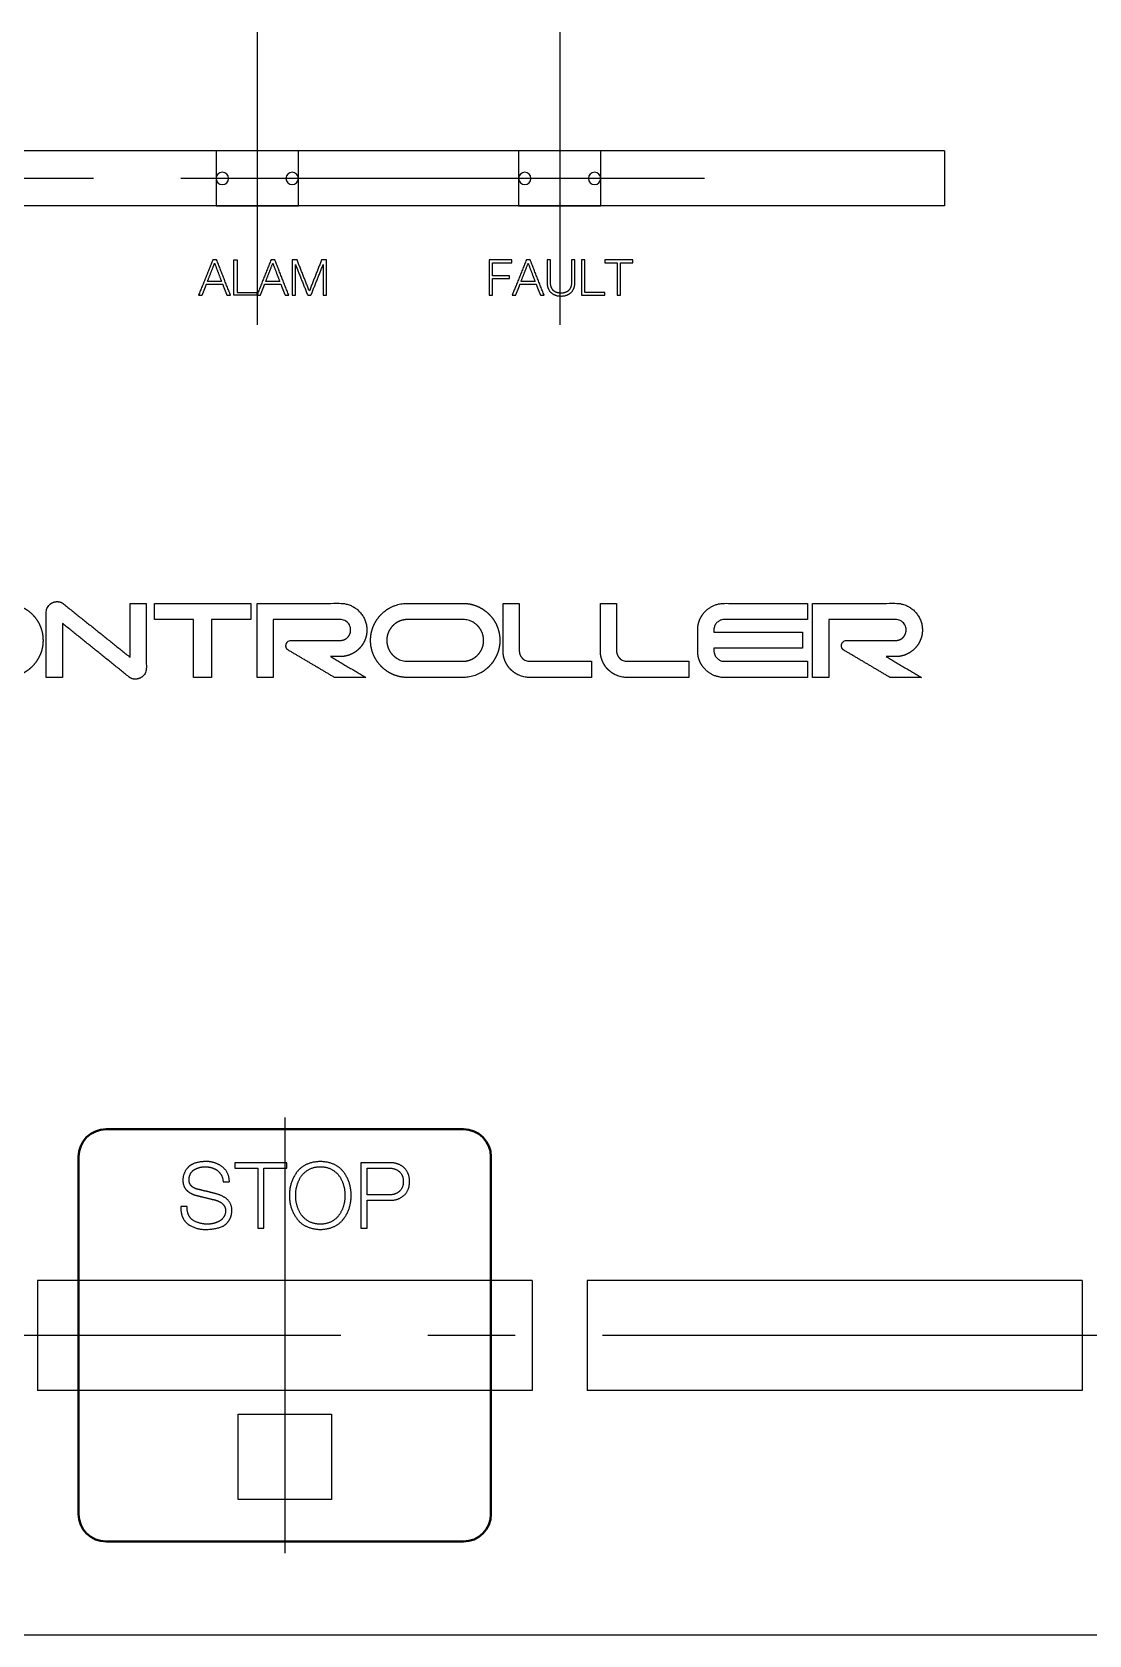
# Model space of a CAD drawing. Header units: millimetres. Extents: x 0 to 420, y 212 to 509.
# Drawn here: x 184.2 to 222.7, y 388.5 to 446.8 of the extents above; entities that cross this region are included whole.
import ezdxf

# ---------------------------------------------------------------- set-up
doc = ezdxf.new("R2010")
doc.units = ezdxf.units.MM
doc.linetypes.add('CENTER2', pattern=[28.575, 19.05, -3.175, 3.175, -3.175])
doc.layers.add('DRILL', color=1, linetype='Continuous')
doc.layers.add('Make2D$visible$lines', color=4, linetype='Continuous')
doc.layers.add('가시적인 것(ISO)', color=3, linetype='Continuous', lineweight=40)

msp = doc.modelspace()

# ---------------------------------------------------------------- linework, layer by layer
at = {"color": 1, "linetype": 'CENTER2'}
for p, q in [((192.417, 446.782), (192.417, 436.134)), ((203.417, 446.782), (203.417, 436.134)), ((208.69, 441.458), (165.04, 441.458)), ((193.418, 407.283, -0.005), (193.418, 391.433, -0.005)), ((224.027, 399.358), (72.808, 399.358))]:
    msp.add_line(p, q, dxfattribs=at)
for p, q in [((217.417, 442.458), (164.917, 442.458)), ((217.417, 442.458), (217.417, 440.458)), ((217.417, 440.458), (164.917, 440.458)), ((184.418, 401.358, -0.005), (184.418, 397.358, -0.005)), ((202.418, 401.358, -0.005), (184.418, 401.358, -0.005)), ((202.418, 401.358, -0.005), (202.418, 397.358, -0.005)), ((204.418, 401.358, -0.005), (204.418, 397.358, -0.005)), ((222.418, 401.358, -0.005), (204.418, 401.358, -0.005)), ((222.418, 401.358, -0.005), (222.418, 397.358, -0.005)), ((202.418, 397.358, -0.005), (184.418, 397.358, -0.005)), ((222.418, 397.358, -0.005), (204.418, 397.358, -0.005)), ((62.917, 388.458), (243.917, 388.458))]:
    msp.add_line(p, q)
for points in [[(190.917, 440.458), (193.917, 440.458), (193.917, 442.458), (190.917, 442.458)], [(201.917, 440.458), (204.917, 440.458), (204.917, 442.458), (201.917, 442.458)]]:
    msp.add_lwpolyline(points, close=True)
at = {"elevation": -0.005}
msp.add_lwpolyline([(191.718, 393.386), (191.718, 396.486), (195.118, 396.486), (195.118, 393.386)], close=True, dxfattribs=at)
at = {"layer": 'DRILL'}
for centre, start, end in [((191.147, 441.458), 0, 180), ((193.687, 441.458), 0, 180), ((202.147, 441.458), 0, 180), ((204.687, 441.458), 0, 180), ((191.147, 441.458), 180, 0), ((193.687, 441.458), 180, 0), ((202.147, 441.458), 180, 0), ((204.687, 441.458), 180, 0)]:
    msp.add_arc(centre, 0.225, start, end, dxfattribs=at)
at = {"layer": 'Make2D$visible$lines'}
for points in [[(190.802, 438.494), (190.541, 437.848), (190.281, 437.203)], [(190.606, 437.71), (190.736, 438.04), (190.865, 438.371)], [(190.939, 438.494), (190.87, 438.494), (190.802, 438.494)], [(190.865, 438.371), (190.99, 438.04), (191.114, 437.71)], [(191.445, 437.203), (191.192, 437.848), (190.939, 438.494)], [(191.564, 438.494), (191.626, 438.494), (191.687, 438.494)], [(191.564, 437.204), (191.564, 437.849), (191.564, 438.494)], [(191.687, 438.494), (191.687, 437.902), (191.687, 437.31)], [(192.919, 438.494), (192.662, 437.849), (192.404, 437.204)], [(192.724, 437.71), (192.853, 438.04), (192.982, 438.371)], [(193.057, 438.494), (192.988, 438.494), (192.919, 438.494)], [(192.982, 438.371), (193.107, 438.04), (193.232, 437.71)], [(193.563, 437.203), (193.31, 437.848), (193.057, 438.494)], [(193.682, 438.494), (193.682, 437.849), (193.682, 437.203)], [(193.863, 438.494), (193.772, 438.494), (193.682, 438.494)], [(193.805, 437.203), (193.806, 437.761), (193.807, 438.319)], [(193.807, 438.319), (194.03, 437.761), (194.253, 437.203)], [(194.311, 437.361), (194.087, 437.927), (193.863, 438.494)], [(194.758, 438.494), (194.534, 437.927), (194.311, 437.361)], [(194.369, 437.203), (194.592, 437.762), (194.814, 438.32)], [(194.939, 438.494), (194.848, 438.494), (194.758, 438.494)], [(194.814, 438.32), (194.815, 437.762), (194.816, 437.203)], [(194.939, 437.203), (194.939, 437.849), (194.939, 438.494)], [(200.852, 438.494), (200.852, 437.848), (200.852, 437.203)], [(201.671, 438.494), (201.262, 438.494), (200.852, 438.494)], [(200.975, 438.388), (201.323, 438.388), (201.671, 438.388)], [(200.975, 437.918), (200.975, 438.153), (200.975, 438.388)], [(201.671, 438.388), (201.671, 438.441), (201.671, 438.494)], [(202.207, 438.494), (201.947, 437.848), (201.686, 437.203)], [(202.012, 437.71), (202.141, 438.04), (202.27, 438.371)], [(202.345, 438.494), (202.276, 438.494), (202.207, 438.494)], [(202.27, 438.371), (202.395, 438.04), (202.52, 437.71)], [(202.851, 437.203), (202.598, 437.848), (202.345, 438.494)], [(203.084, 438.494), (203.023, 438.494), (202.962, 438.494)], [(203.968, 438.494), (203.907, 438.494), (203.845, 438.494)], [(204.212, 438.494), (204.212, 437.849), (204.212, 437.204)], [(204.335, 438.494), (204.273, 438.494), (204.212, 438.494)], [(204.335, 437.31), (204.335, 437.902), (204.335, 438.494)], [(205.054, 438.494), (205.054, 438.441), (205.054, 438.388)], [(206.077, 438.494), (205.566, 438.494), (205.054, 438.494)], [(205.054, 438.388), (205.279, 438.388), (205.504, 438.388)], [(205.504, 438.388), (205.504, 437.795), (205.504, 437.203)], [(205.627, 438.388), (205.852, 438.388), (206.077, 438.388)], [(205.627, 437.203), (205.627, 437.795), (205.627, 438.388)], [(206.077, 438.388), (206.077, 438.441), (206.077, 438.494)], [(190.413, 437.203), (190.491, 437.404), (190.568, 437.604)], [(190.568, 437.604), (190.862, 437.604), (191.156, 437.604)], [(191.114, 437.71), (190.86, 437.71), (190.606, 437.71)], [(191.156, 437.604), (191.235, 437.404), (191.313, 437.203)], [(192.53, 437.203), (192.608, 437.404), (192.686, 437.604)], [(192.686, 437.604), (192.98, 437.604), (193.273, 437.604)], [(193.232, 437.71), (192.978, 437.71), (192.724, 437.71)], [(193.273, 437.604), (193.352, 437.404), (193.431, 437.203)], [(201.593, 437.918), (201.284, 437.918), (200.975, 437.918)], [(200.975, 437.813), (201.284, 437.813), (201.593, 437.813)], [(200.975, 437.203), (200.975, 437.508), (200.975, 437.813)], [(201.593, 437.813), (201.593, 437.865), (201.593, 437.918)], [(201.818, 437.203), (201.896, 437.404), (201.974, 437.604)], [(201.974, 437.604), (202.268, 437.604), (202.561, 437.604)], [(202.52, 437.71), (202.266, 437.71), (202.012, 437.71)], [(202.561, 437.604), (202.64, 437.404), (202.719, 437.203)], [(190.281, 437.203), (190.347, 437.203), (190.413, 437.203)], [(191.313, 437.203), (191.379, 437.203), (191.445, 437.203)], [(192.404, 437.204), (191.984, 437.204), (191.564, 437.204)], [(191.687, 437.31), (192.049, 437.31), (192.41, 437.31)], [(192.41, 437.31), (192.407, 437.257), (192.404, 437.204)], [(192.404, 437.204), (192.467, 437.203), (192.53, 437.203)], [(193.431, 437.203), (193.497, 437.203), (193.563, 437.203)], [(193.682, 437.203), (193.743, 437.203), (193.805, 437.203)], [(194.253, 437.203), (194.311, 437.203), (194.369, 437.203)], [(194.816, 437.203), (194.877, 437.203), (194.939, 437.203)], [(200.852, 437.203), (200.914, 437.203), (200.975, 437.203)], [(201.686, 437.203), (201.752, 437.203), (201.818, 437.203)], [(202.719, 437.203), (202.785, 437.203), (202.851, 437.203)], [(204.212, 437.204), (204.635, 437.204), (205.058, 437.204)], [(205.058, 437.31), (204.696, 437.31), (204.335, 437.31)], [(205.058, 437.204), (205.058, 437.257), (205.058, 437.31)], [(205.504, 437.203), (205.566, 437.203), (205.627, 437.203)], [(185.378, 425.97, -0.005), (186.585, 425.001, -0.005), (187.792, 424.032, -0.005)], [(187.792, 425.995, -0.005), (188.087, 425.995, -0.005), (188.382, 425.995, -0.005)], [(187.792, 424.032, -0.005), (187.792, 425.013, -0.005), (187.792, 425.995, -0.005)], [(188.679, 425.405, -0.005), (188.679, 425.7, -0.005), (188.679, 425.995, -0.005)], [(188.679, 425.995, -0.005), (190.43, 425.995, -0.005), (192.18, 425.995, -0.005)], [(192.18, 425.995, -0.005), (192.18, 425.7, -0.005), (192.18, 425.405, -0.005)], [(192.41, 423.298, -0.005), (192.41, 424.646, -0.005), (192.41, 425.995, -0.005)], [(201.358, 425.995, -0.005), (201.653, 425.995, -0.005), (201.948, 425.995, -0.005)], [(204.897, 425.995, -0.005), (205.192, 425.995, -0.005), (205.487, 425.995, -0.005)], [(212.436, 425.995, -0.005), (212.436, 425.7, -0.005), (212.436, 425.405, -0.005)], [(212.616, 423.298, -0.005), (212.616, 424.646, -0.005), (212.616, 425.995, -0.005)], [(185.332, 425.267, -0.005), (185.332, 424.282, -0.005), (185.332, 423.298, -0.005)], [(187.742, 423.323, -0.005), (186.537, 424.295, -0.005), (185.332, 425.267, -0.005)], [(190.101, 425.405, -0.005), (189.39, 425.405, -0.005), (188.679, 425.405, -0.005)], [(190.101, 423.298, -0.005), (190.101, 424.351, -0.005), (190.101, 425.405, -0.005)], [(190.758, 425.405, -0.005), (190.758, 424.351, -0.005), (190.758, 423.298, -0.005)], [(192.18, 425.405, -0.005), (191.469, 425.405, -0.005), (190.758, 425.405, -0.005)], [(193, 425.405, -0.005), (193, 424.351, -0.005), (193, 423.298, -0.005)], [(213.205, 425.405, -0.005), (213.205, 424.351, -0.005), (213.205, 423.298, -0.005)], [(209.026, 424.95, -0.005), (210.64, 424.95, -0.005), (212.254, 424.95, -0.005)], [(212.254, 424.95, -0.005), (212.254, 424.655, -0.005), (212.254, 424.36, -0.005)], [(195.228, 423.298, -0.005), (194.392, 423.793, -0.005), (193.555, 424.287, -0.005)], [(195.086, 424.057, -0.005), (195.728, 423.677, -0.005), (196.37, 423.298, -0.005)], [(212.254, 424.36, -0.005), (210.64, 424.36, -0.005), (209.026, 424.36, -0.005)], [(215.434, 423.298, -0.005), (214.598, 423.793, -0.005), (213.761, 424.287, -0.005)], [(215.292, 424.057, -0.005), (215.934, 423.677, -0.005), (216.576, 423.298, -0.005)], [(204.571, 423.888, -0.005), (204.571, 423.593, -0.005), (204.571, 423.298, -0.005)], [(208.11, 423.888, -0.005), (208.11, 423.593, -0.005), (208.11, 423.298, -0.005)], [(212.436, 423.888, -0.005), (212.436, 423.593, -0.005), (212.436, 423.298, -0.005)], [(185.332, 423.298, -0.005), (185.037, 423.298, -0.005), (184.742, 423.298, -0.005)], [(190.758, 423.298, -0.005), (190.43, 423.298, -0.005), (190.101, 423.298, -0.005)], [(193, 423.298, -0.005), (192.705, 423.298, -0.005), (192.41, 423.298, -0.005)], [(196.37, 423.298, -0.005), (195.799, 423.298, -0.005), (195.228, 423.298, -0.005)], [(213.205, 423.298, -0.005), (212.911, 423.298, -0.005), (212.616, 423.298, -0.005)], [(216.576, 423.298, -0.005), (216.005, 423.298, -0.005), (215.434, 423.298, -0.005)], [(193.492, 405.639, -0.003), (192.549, 405.639, -0.003), (191.605, 405.639, -0.003)], [(191.605, 405.639, -0.003), (191.605, 405.542, -0.003), (191.605, 405.444, -0.003)], [(191.605, 405.444, -0.003), (192.02, 405.444, -0.003), (192.435, 405.444, -0.003)], [(192.435, 405.444, -0.003), (192.435, 404.351, -0.003), (192.435, 403.258, -0.003)], [(192.662, 403.258, -0.003), (192.662, 404.351, -0.003), (192.662, 405.444, -0.003)], [(192.662, 405.444, -0.003), (193.077, 405.444, -0.003), (193.492, 405.444, -0.003)], [(193.492, 405.444, -0.003), (193.492, 405.542, -0.003), (193.492, 405.639, -0.003)], [(196.189, 405.639, -0.003), (196.189, 404.449, -0.003), (196.189, 403.258, -0.003)], [(196.416, 404.47, -0.003), (196.416, 404.957, -0.003), (196.416, 405.444, -0.003)], [(191.174, 404.943, -0.003), (191.287, 404.943, -0.003), (191.401, 404.943, -0.003)], [(190.246, 404.44, -0.003), (190.509, 404.375, -0.003), (190.771, 404.31, -0.003)], [(196.416, 403.258, -0.003), (196.416, 403.766, -0.003), (196.416, 404.275, -0.003)], [(189.862, 404.049, -0.003), (189.749, 404.049, -0.003), (189.635, 404.049, -0.003)], [(192.435, 403.258, -0.003), (192.549, 403.258, -0.003), (192.662, 403.258, -0.003)], [(196.189, 403.258, -0.003), (196.303, 403.258, -0.003), (196.416, 403.258, -0.003)]]:
    msp.add_open_spline(points, degree=2, dxfattribs=at)
for points, weights, knots in [([(202.962, 438.494), (202.962, 438.082), (202.962, 437.671), (202.953, 437.476), (203.078, 437.325), (203.237, 437.163), (203.464, 437.179)], [1, 1, 1, 0.933363532954, 1, 0.908571615297, 1], [5.126719, 5.126719, 5.126719, 6.126719, 6.126719, 6.465386, 6.465386, 6.852558, 6.852558, 6.852558]), ([(203.464, 437.285), (203.304, 437.273), (203.184, 437.379), (203.067, 437.517), (203.084, 437.698), (203.084, 438.096), (203.084, 438.494)], [1, 0.920787027499, 1, 0.921668103073, 1, 1, 1], [10.280296, 10.280296, 10.280296, 10.555842, 10.555842, 10.867567, 10.867567, 11.867567, 11.867567, 11.867567]), ([(203.845, 438.494), (203.845, 438.096), (203.845, 437.698), (203.862, 437.517), (203.745, 437.379), (203.624, 437.272), (203.464, 437.285)], [1, 1, 1, 0.92127521942, 1, 0.92120924598, 1], [8.691553, 8.691553, 8.691553, 9.691553, 9.691553, 10.003384, 10.003384, 10.280296, 10.280296, 10.280296]), ([(203.464, 437.179), (203.691, 437.163), (203.852, 437.325), (203.976, 437.475), (203.968, 437.671), (203.968, 438.082), (203.968, 438.494)], [1, 0.908927375214, 1, 0.933070818813, 1, 1, 1], [6.852558, 6.852558, 6.852558, 7.241075, 7.241075, 7.579844, 7.579844, 8.579844, 8.579844, 8.579844]), ([(183.274, 425.995, -0.005), (183.548, 425.996, -0.005), (183.8, 425.889, -0.005), (184.042, 425.786, -0.005), (184.229, 425.601, -0.005), (184.416, 425.415, -0.005), (184.519, 425.173, -0.005), (184.626, 424.921, -0.005), (184.624, 424.646, -0.005), (184.626, 424.373, -0.005), (184.519, 424.122, -0.005), (184.415, 423.881, -0.005), (184.229, 423.694, -0.005), (184.043, 423.508, -0.005), (183.8, 423.404, -0.005), (183.548, 423.296, -0.005), (183.274, 423.298, -0.005), (182.271, 423.298, -0.005), (181.267, 423.298, -0.005)], [1, 0.978926817264, 1, 0.982416890083, 1, 0.981065852542, 1, 0.979171400136, 1, 0.97878807748, 1, 0.982094588885, 1, 0.981753859117, 1, 0.978926770611, 1, 1, 1], [10.47053, 10.47053, 10.47053, 11.010199, 11.010199, 11.530235, 11.530235, 12.05026, 12.05026, 12.590976, 12.590976, 13.129291, 13.129291, 13.649137, 13.649137, 14.170694, 14.170694, 14.710363, 14.710363, 15.710363, 15.710363, 15.710363]), ([(184.742, 423.298, -0.005), (184.742, 424.482, -0.005), (184.742, 425.665, -0.005), (184.74, 425.784, -0.005), (184.806, 425.882, -0.005), (184.867, 425.973, -0.005), (184.966, 426.019, -0.005), (185.065, 426.065, -0.005), (185.173, 426.056, -0.005), (185.29, 426.048, -0.005), (185.378, 425.97, -0.005)], [1, 1, 1, 0.953199110525, 1, 0.96298201037, 1, 0.96804064168, 1, 0.947840568027, 1], [20.723799, 20.723799, 20.723799, 21.723799, 21.723799, 21.95313, 21.95313, 22.167039, 22.167039, 22.379554, 22.379554, 22.605348, 22.605348, 22.605348]), ([(188.382, 425.995, -0.005), (188.382, 424.811, -0.005), (188.382, 423.628, -0.005), (188.385, 423.51, -0.005), (188.318, 423.414, -0.005), (188.256, 423.324, -0.005), (188.158, 423.276, -0.005), (188.059, 423.228, -0.005), (187.949, 423.237, -0.005), (187.831, 423.245, -0.005), (187.742, 423.323, -0.005)], [1, 1, 1, 0.951292316009, 1, 0.967365803681, 1, 0.965541473893, 1, 0.947773510577, 1], [13.185288, 13.185288, 13.185288, 14.185288, 14.185288, 14.41246, 14.41246, 14.626051, 14.626051, 14.841536, 14.841536, 15.069808, 15.069808, 15.069808]), ([(192.41, 425.995, -0.005), (193.923, 425.995, -0.005), (195.436, 425.995, -0.005), (195.633, 425.996, -0.005), (195.814, 425.918, -0.005), (195.989, 425.845, -0.005), (196.121, 425.71, -0.005), (196.254, 425.575, -0.005), (196.328, 425.401, -0.005), (196.405, 425.22, -0.005), (196.404, 425.023, -0.005), (196.405, 424.826, -0.005), (196.325, 424.645, -0.005), (196.25, 424.472, -0.005), (196.117, 424.339, -0.005), (195.983, 424.206, -0.005), (195.809, 424.133, -0.005), (195.628, 424.055, -0.005), (195.43, 424.057, -0.005), (195.258, 424.057, -0.005), (195.086, 424.057, -0.005)], [1, 1, 1, 0.979010601147, 1, 0.980943222905, 1, 0.98265704301, 1, 0.97895363241, 1, 0.977844271184, 1, 0.982696013633, 1, 0.981859895471, 1, 0.979095098754, 1, 1, 1], [11.036681, 11.036681, 11.036681, 12.036681, 12.036681, 12.425235, 12.425235, 12.798766, 12.798766, 13.172471, 13.172471, 13.560512, 13.560512, 13.94928, 13.94928, 14.322336, 14.322336, 14.694784, 14.694784, 15.083976, 15.083976, 16.083976, 16.083976, 16.083976]), ([(197.883, 423.298, -0.005), (197.611, 423.296, -0.005), (197.361, 423.404, -0.005), (197.119, 423.508, -0.005), (196.934, 423.694, -0.005), (196.748, 423.881, -0.005), (196.644, 424.122, -0.005), (196.537, 424.373, -0.005), (196.539, 424.646, -0.005), (196.537, 424.921, -0.005), (196.644, 425.173, -0.005), (196.747, 425.415, -0.005), (196.934, 425.601, -0.005), (197.12, 425.785, -0.005), (197.361, 425.889, -0.005), (197.611, 425.997, -0.005), (197.883, 425.995, -0.005), (198.887, 425.995, -0.005), (199.891, 425.995, -0.005)], [1, 0.978558147203, 1, 0.982095591477, 1, 0.982094631928, 1, 0.978788030348, 1, 0.979171353801, 1, 0.981065896587, 1, 0.982751347599, 1, 0.978558194615, 1, 1, 1], [5.239832, 5.239832, 5.239832, 5.776969, 5.776969, 6.296493, 6.296493, 6.816338, 6.816338, 7.354653, 7.354653, 7.89537, 7.89537, 8.415395, 8.415395, 8.933394, 8.933394, 9.47053, 9.47053, 10.47053, 10.47053, 10.47053]), ([(199.891, 425.995, -0.005), (200.164, 425.996, -0.005), (200.416, 425.889, -0.005), (200.658, 425.786, -0.005), (200.845, 425.601, -0.005), (201.032, 425.415, -0.005), (201.135, 425.173, -0.005), (201.242, 424.921, -0.005), (201.24, 424.646, -0.005), (201.242, 424.373, -0.005), (201.135, 424.122, -0.005), (201.031, 423.881, -0.005), (200.845, 423.694, -0.005), (200.659, 423.508, -0.005), (200.416, 423.404, -0.005), (200.164, 423.296, -0.005), (199.891, 423.298, -0.005), (198.887, 423.298, -0.005), (197.883, 423.298, -0.005)], [1, 0.978926817264, 1, 0.982416890083, 1, 0.981065852542, 1, 0.979171400136, 1, 0.97878807748, 1, 0.982094588885, 1, 0.981753859117, 1, 0.978926770611, 1, 1, 1], [10.47053, 10.47053, 10.47053, 11.010199, 11.010199, 11.530235, 11.530235, 12.05026, 12.05026, 12.590976, 12.590976, 13.129291, 13.129291, 13.649137, 13.649137, 14.170694, 14.170694, 14.710363, 14.710363, 15.710363, 15.710363, 15.710363]), ([(204.571, 423.298, -0.005), (203.449, 423.298, -0.005), (202.327, 423.298, -0.005), (202.13, 423.297, -0.005), (201.948, 423.374, -0.005), (201.775, 423.448, -0.005), (201.641, 423.581, -0.005), (201.508, 423.715, -0.005), (201.435, 423.889, -0.005), (201.357, 424.07, -0.005), (201.358, 424.268, -0.005), (201.358, 425.131, -0.005), (201.358, 425.995, -0.005)], [1, 1, 1, 0.978974226359, 1, 0.981725627789, 1, 0.981896615135, 1, 0.979001198358, 1, 1, 1], [11.186569, 11.186569, 11.186569, 12.186569, 12.186569, 12.575803, 12.575803, 12.948307, 12.948307, 13.320971, 13.320971, 13.710072, 13.710072, 14.710072, 14.710072, 14.710072]), ([(201.948, 425.995, -0.005), (201.948, 425.131, -0.005), (201.948, 424.267, -0.005), (201.946, 424.109, -0.005), (202.059, 423.999, -0.005), (202.169, 423.885, -0.005), (202.327, 423.888, -0.005), (203.449, 423.888, -0.005), (204.571, 423.888, -0.005)], [1, 1, 1, 0.917742910018, 1, 0.917742910018, 1, 1, 1], [15.299898, 15.299898, 15.299898, 16.299898, 16.299898, 16.598269, 16.598269, 16.896641, 16.896641, 17.896641, 17.896641, 17.896641]), ([(208.11, 423.298, -0.005), (206.988, 423.298, -0.005), (205.866, 423.298, -0.005), (205.669, 423.297, -0.005), (205.487, 423.374, -0.005), (205.314, 423.448, -0.005), (205.18, 423.581, -0.005), (205.047, 423.715, -0.005), (204.974, 423.889, -0.005), (204.896, 424.07, -0.005), (204.897, 424.268, -0.005), (204.897, 425.131, -0.005), (204.897, 425.995, -0.005)], [1, 1, 1, 0.978974226359, 1, 0.981725627789, 1, 0.981896615135, 1, 0.979001198358, 1, 1, 1], [11.186569, 11.186569, 11.186569, 12.186569, 12.186569, 12.575803, 12.575803, 12.948307, 12.948307, 13.320971, 13.320971, 13.710072, 13.710072, 14.710072, 14.710072, 14.710072]), ([(205.487, 425.995, -0.005), (205.487, 425.131, -0.005), (205.487, 424.267, -0.005), (205.484, 424.109, -0.005), (205.598, 423.999, -0.005), (205.708, 423.885, -0.005), (205.866, 423.888, -0.005), (206.988, 423.888, -0.005), (208.11, 423.888, -0.005)], [1, 1, 1, 0.917742910019, 1, 0.917742910019, 1, 1, 1], [15.299898, 15.299898, 15.299898, 16.299898, 16.299898, 16.598269, 16.598269, 16.896641, 16.896641, 17.896641, 17.896641, 17.896641]), ([(212.436, 423.298, -0.005), (210.921, 423.298, -0.005), (209.405, 423.298, -0.005), (209.208, 423.297, -0.005), (209.026, 423.374, -0.005), (208.853, 423.448, -0.005), (208.719, 423.581, -0.005), (208.586, 423.714, -0.005), (208.512, 423.888, -0.005), (208.435, 424.069, -0.005), (208.436, 424.266, -0.005), (208.436, 424.644, -0.005), (208.436, 425.022, -0.005), (208.435, 425.219, -0.005), (208.512, 425.4, -0.005), (208.587, 425.575, -0.005), (208.719, 425.71, -0.005), (208.852, 425.845, -0.005), (209.026, 425.918, -0.005), (209.208, 425.996, -0.005), (209.405, 425.995, -0.005), (210.921, 425.995, -0.005), (212.436, 425.995, -0.005)], [1, 1, 1, 0.979040394163, 1, 0.98176343363, 1, 0.98185078919, 1, 0.978943353731, 1, 1, 1, 0.978944291373, 1, 0.982713005721, 1, 0.980866591608, 1, 0.979040458744, 1, 1, 1], [23.192593, 23.192593, 23.192593, 24.192593, 24.192593, 24.581793, 24.581793, 24.95407, 24.95407, 25.3263, 25.3263, 25.714629, 25.714629, 26.714629, 26.714629, 27.103217, 27.103217, 27.47732, 27.47732, 27.851044, 27.851044, 28.240244, 28.240244, 29.240244, 29.240244, 29.240244]), ([(212.616, 425.995, -0.005), (214.129, 425.995, -0.005), (215.642, 425.995, -0.005), (215.839, 425.996, -0.005), (216.02, 425.918, -0.005), (216.194, 425.845, -0.005), (216.327, 425.71, -0.005), (216.459, 425.575, -0.005), (216.533, 425.401, -0.005), (216.611, 425.22, -0.005), (216.61, 425.023, -0.005), (216.611, 424.826, -0.005), (216.531, 424.645, -0.005), (216.456, 424.472, -0.005), (216.323, 424.339, -0.005), (216.189, 424.206, -0.005), (216.015, 424.133, -0.005), (215.833, 424.055, -0.005), (215.636, 424.057, -0.005), (215.464, 424.057, -0.005), (215.292, 424.057, -0.005)], [1, 1, 1, 0.979010601147, 1, 0.980943222905, 1, 0.98265704301, 1, 0.97895363241, 1, 0.977844271184, 1, 0.982696013633, 1, 0.981859895471, 1, 0.979095098754, 1, 1, 1], [11.036681, 11.036681, 11.036681, 12.036681, 12.036681, 12.425235, 12.425235, 12.798766, 12.798766, 13.172471, 13.172471, 13.560512, 13.560512, 13.94928, 13.94928, 14.322336, 14.322336, 14.694784, 14.694784, 15.083976, 15.083976, 16.083976, 16.083976, 16.083976]), ([(193.555, 424.287, -0.005), (193.493, 424.318, -0.005), (193.472, 424.383, -0.005), (193.452, 424.443, -0.005), (193.467, 424.504, -0.005), (193.482, 424.565, -0.005), (193.531, 424.605, -0.005), (193.584, 424.649, -0.005), (193.654, 424.646, -0.005), (194.544, 424.646, -0.005), (195.435, 424.646, -0.005), (195.593, 424.644, -0.005), (195.703, 424.757, -0.005), (195.817, 424.867, -0.005), (195.814, 425.026, -0.005), (195.817, 425.184, -0.005), (195.704, 425.294, -0.005), (195.594, 425.407, -0.005), (195.436, 425.405, -0.005), (194.218, 425.405, -0.005), (193, 425.405, -0.005)], [1, 0.922119222497, 1, 0.960465394884, 1, 0.950073767991, 1, 0.934849622674, 1, 1, 1, 0.91760995256, 1, 0.917875325035, 1, 0.918140716249, 1, 0.917343837634, 1, 1, 1], [1.94356, 1.94356, 1.94356, 2.074255, 2.074255, 2.196434, 2.196434, 2.317826, 2.317826, 2.45075, 2.45075, 3.45075, 3.45075, 3.749187, 3.749187, 4.04767, 4.04767, 4.346022, 4.346022, 4.643986, 4.643986, 5.643986, 5.643986, 5.643986]), ([(197.885, 425.405, -0.005), (197.731, 425.406, -0.005), (197.59, 425.346, -0.005), (197.454, 425.288, -0.005), (197.35, 425.183, -0.005), (197.245, 425.078, -0.005), (197.187, 424.942, -0.005), (197.127, 424.8, -0.005), (197.128, 424.646, -0.005), (197.127, 424.493, -0.005), (197.187, 424.351, -0.005), (197.245, 424.215, -0.005), (197.35, 424.11, -0.005), (197.454, 424.005, -0.005), (197.59, 423.947, -0.005), (197.731, 423.887, -0.005), (197.885, 423.888, -0.005), (198.89, 423.888, -0.005), (199.894, 423.888, -0.005)], [1, 0.979076356422, 1, 0.981596329073, 1, 0.981666353614, 1, 0.97926905007, 1, 0.979269048822, 1, 0.981666353614, 1, 0.98159640659, 1, 0.979076273409, 1, 1, 1], [3.381584, 3.381584, 3.381584, 3.684349, 3.684349, 3.976518, 3.976518, 4.269007, 4.269007, 4.572376, 4.572376, 4.875745, 4.875745, 5.168235, 5.168235, 5.460403, 5.460403, 5.763168, 5.763168, 6.763168, 6.763168, 6.763168]), ([(199.894, 423.888, -0.005), (200.048, 423.887, -0.005), (200.189, 423.947, -0.005), (200.325, 424.005, -0.005), (200.43, 424.11, -0.005), (200.534, 424.215, -0.005), (200.592, 424.351, -0.005), (200.652, 424.493, -0.005), (200.651, 424.646, -0.005), (200.652, 424.8, -0.005), (200.592, 424.942, -0.005), (200.534, 425.078, -0.005), (200.43, 425.183, -0.005), (200.325, 425.288, -0.005), (200.189, 425.346, -0.005), (200.048, 425.406, -0.005), (199.894, 425.405, -0.005), (198.89, 425.405, -0.005), (197.885, 425.405, -0.005)], [1, 0.979076273409, 1, 0.981596345632, 1, 0.981666414913, 1, 0.979269048822, 1, 0.97926905007, 1, 0.981666414913, 1, 0.981596268114, 1, 0.979076356422, 1, 1, 1], [6.763168, 6.763168, 6.763168, 7.065933, 7.065933, 7.358102, 7.358102, 7.650591, 7.650591, 7.95396, 7.95396, 8.25733, 8.25733, 8.549819, 8.549819, 8.841987, 8.841987, 9.144752, 9.144752, 10.144752, 10.144752, 10.144752]), ([(212.436, 425.405, -0.005), (210.921, 425.405, -0.005), (209.405, 425.405, -0.005), (209.247, 425.407, -0.005), (209.137, 425.295, -0.005), (209.023, 425.185, -0.005), (209.026, 425.028, -0.005), (209.026, 424.989, -0.005), (209.026, 424.95, -0.005)], [1, 1, 1, 0.918407992708, 1, 0.917075417876, 1, 1, 1], [29.83007, 29.83007, 29.83007, 30.83007, 30.83007, 31.128115, 31.128115, 31.425179, 31.425179, 32.425179, 32.425179, 32.425179]), ([(213.761, 424.287, -0.005), (213.699, 424.318, -0.005), (213.677, 424.383, -0.005), (213.658, 424.443, -0.005), (213.673, 424.504, -0.005), (213.688, 424.565, -0.005), (213.736, 424.605, -0.005), (213.79, 424.649, -0.005), (213.86, 424.646, -0.005), (214.75, 424.646, -0.005), (215.641, 424.646, -0.005), (215.799, 424.644, -0.005), (215.909, 424.757, -0.005), (216.022, 424.867, -0.005), (216.02, 425.026, -0.005), (216.022, 425.184, -0.005), (215.909, 425.294, -0.005), (215.8, 425.407, -0.005), (215.642, 425.405, -0.005), (214.424, 425.405, -0.005), (213.205, 425.405, -0.005)], [1, 0.922119222496, 1, 0.960465394884, 1, 0.950073767991, 1, 0.934849622674, 1, 1, 1, 0.91760995256, 1, 0.917875325035, 1, 0.918140716249, 1, 0.917343837634, 1, 1, 1], [1.94356, 1.94356, 1.94356, 2.074255, 2.074255, 2.196434, 2.196434, 2.317826, 2.317826, 2.45075, 2.45075, 3.45075, 3.45075, 3.749187, 3.749187, 4.04767, 4.04767, 4.346022, 4.346022, 4.643986, 4.643986, 5.643986, 5.643986, 5.643986]), ([(209.026, 424.36, -0.005), (209.026, 424.317, -0.005), (209.026, 424.275, -0.005), (209.023, 424.114, -0.005), (209.137, 424.001, -0.005), (209.246, 423.886, -0.005), (209.405, 423.888, -0.005), (210.921, 423.888, -0.005), (212.436, 423.888, -0.005)], [1, 1, 1, 0.919963887687, 1, 0.9154925194, 1, 1, 1], [39.470968, 39.470968, 39.470968, 40.470968, 40.470968, 40.774244, 40.774244, 41.073735, 41.073735, 42.073735, 42.073735, 42.073735]), ([(190.527, 405.685, -0.003), (190.04, 405.665, -0.003), (189.87, 405.437, -0.003), (189.714, 405.254, -0.003), (189.712, 405.013, -0.003)], [1, 1, 1, 0.939638647149, 1], [29.551747, 29.551747, 29.551747, 30.551747, 30.551747, 30.93628, 30.93628, 30.93628]), ([(189.939, 405.017, -0.003), (189.925, 405.252, -0.003), (190.119, 405.386, -0.003), (190.309, 405.5, -0.003), (190.53, 405.49, -0.003), (190.774, 405.497, -0.003), (190.972, 405.353, -0.003), (191.172, 405.197, -0.003), (191.174, 404.943, -0.003)], [1, 0.870586135343, 1, 0.957793599563, 1, 0.946956636903, 1, 0.899717308487, 1], [26.786381, 26.786381, 26.786381, 27.14448, 27.14448, 27.502571, 27.502571, 27.895188, 27.895188, 28.289085, 28.289085, 28.289085]), ([(191.401, 404.943, -0.003), (191.413, 405.287, -0.003), (191.139, 405.497, -0.003), (190.865, 405.695, -0.003), (190.527, 405.685, -0.003)], [1, 0.888915161312, 1, 0.947358563164, 1], [28.478061, 28.478061, 28.478061, 29.007936, 29.007936, 29.551747, 29.551747, 29.551747]), ([(194.712, 405.685, -0.003), (194.15, 405.669, -0.003), (193.869, 405.31, -0.003), (193.577, 404.929, -0.003), (193.589, 404.449, -0.003), (193.577, 403.969, -0.003), (193.869, 403.589, -0.003), (194.15, 403.23, -0.003), (194.712, 403.213, -0.003)], [1, 1, 1, 0.942615534252, 1, 0.942619095165, 1, 1, 1], [5.537469, 5.537469, 5.537469, 6.537469, 6.537469, 7.30635, 7.30635, 8.075243, 8.075243, 9.075243, 9.075243, 9.075243]), ([(194.712, 403.408, -0.003), (194.284, 403.391, -0.003), (194.028, 403.735, -0.003), (193.806, 404.058, -0.003), (193.816, 404.449, -0.003), (193.806, 404.841, -0.003), (194.028, 405.164, -0.003), (194.284, 405.508, -0.003), (194.712, 405.49, -0.003)], [1, 0.884160276701, 1, 0.951110061584, 1, 0.951106599301, 1, 0.884165707552, 0.999999944766], [2.572305, 2.572305, 2.572305, 3.229522, 3.229522, 3.860787, 3.860787, 4.49204, 4.49204, 5.149249, 5.149249, 5.149249]), ([(194.712, 403.213, -0.003), (195.271, 403.23, -0.003), (195.551, 403.589, -0.003), (195.843, 403.97, -0.003), (195.831, 404.449, -0.003), (195.843, 404.929, -0.003), (195.551, 405.31, -0.003), (195.271, 405.669, -0.003), (194.712, 405.685, -0.003)], [1, 1, 1, 0.942815498518, 1, 0.942811911435, 1, 1, 1], [9.075243, 9.075243, 9.075243, 10.075243, 10.075243, 10.843984, 10.843984, 11.612712, 11.612712, 12.612712, 12.612712, 12.612712]), ([(194.712, 405.49, -0.003), (195.139, 405.507, -0.003), (195.393, 405.164, -0.003), (195.614, 404.841, -0.003), (195.605, 404.449, -0.003), (195.614, 404.058, -0.003), (195.393, 403.735, -0.003), (195.139, 403.391, -0.003), (194.712, 403.408, -0.003)], [1, 0.883831142078, 1, 0.951330813973, 1, 0.951334165713, 1, 0.883826082726, 0.999999944604], [0, 0, 0, 0.655031, 0.655031, 1.286142, 1.286142, 1.917266, 1.917266, 2.572305, 2.572305, 2.572305]), ([(197.954, 404.957, -0.003), (197.968, 405.251, -0.003), (197.761, 405.459, -0.003), (197.54, 405.653, -0.003), (197.247, 405.639, -0.003), (196.718, 405.639, -0.003), (196.189, 405.639, -0.003)], [1, 0.915067146168, 1, 0.927739228376, 1, 1, 1], [4.947504, 4.947504, 4.947504, 5.409352, 5.409352, 5.87429, 5.87429, 6.87429, 6.87429, 6.87429]), ([(196.416, 405.444, -0.003), (196.806, 405.444, -0.003), (197.197, 405.444, -0.003), (197.411, 405.455, -0.003), (197.58, 405.323, -0.003), (197.74, 405.175, -0.003), (197.728, 404.957, -0.003)], [1, 1, 1, 0.936897579583, 1, 0.903894934156, 1], [2.493546, 2.493546, 2.493546, 3.493546, 3.493546, 3.835455, 3.835455, 4.175385, 4.175385, 4.175385]), ([(189.712, 405.013, -0.003), (189.699, 404.775, -0.003), (189.875, 404.614, -0.003), (190.039, 404.482, -0.003), (190.246, 404.44, -0.003)], [1, 0.904163827855, 1, 0.971846155251, 1], [30.9362799, 30.9362799, 30.9362799, 31.3076372, 31.3076372, 31.6523752, 31.6523752, 31.6523752]), ([(190.298, 404.666, -0.003), (190.158, 404.684, -0.003), (190.046, 404.77, -0.003), (189.932, 404.867, -0.003), (189.939, 405.017, -0.003)], [1, 0.96629459605, 1, 0.898432961434, 1], [26.3246077, 26.3246077, 26.3246077, 26.5546538, 26.5546538, 26.7863811, 26.7863811, 26.7863811]), ([(197.728, 404.957, -0.003), (197.74, 404.739, -0.003), (197.58, 404.591, -0.003), (197.411, 404.459, -0.003), (197.197, 404.47, -0.003), (196.806, 404.47, -0.003), (196.416, 404.47, -0.003)], [1, 0.903901165454, 1, 0.936892773088, 1, 1, 1], [4.175385, 4.175385, 4.175385, 4.51532, 4.51532, 4.857232, 4.857232, 5.857232, 5.857232, 5.857232]), ([(196.416, 404.275, -0.003), (196.831, 404.275, -0.003), (197.247, 404.275, -0.003), (197.54, 404.261, -0.003), (197.761, 404.455, -0.003), (197.968, 404.663, -0.003), (197.954, 404.957, -0.003)], [1, 1, 1, 0.927735638725, 1, 0.915071725274, 1], [3.02071, 3.02071, 3.02071, 4.02071, 4.02071, 4.485651, 4.485651, 4.947504, 4.947504, 4.947504]), ([(191.493, 403.895, -0.003), (191.506, 404.153, -0.003), (191.311, 404.321, -0.003), (191.116, 404.47, -0.003), (190.877, 404.522, -0.003), (190.587, 404.594, -0.003), (190.298, 404.666, -0.003)], [1, 0.899066953895, 1, 0.975789326136, 1, 1, 1], [24.523208, 24.523208, 24.523208, 24.922804, 24.922804, 25.324608, 25.324608, 26.324608, 26.324608, 26.324608]), ([(190.771, 404.31, -0.003), (190.95, 404.283, -0.003), (191.103, 404.187, -0.003), (191.267, 404.085, -0.003), (191.266, 403.892, -0.003)], [1, 0.979266225675, 1, 0.872110087171, 1], [32.1030548, 32.1030548, 32.1030548, 32.4002269, 32.4002269, 32.6935431, 32.6935431, 32.6935431]), ([(189.635, 404.049, -0.003), (189.624, 403.616, -0.003), (189.889, 403.413, -0.003), (190.202, 403.193, -0.003), (190.584, 403.213, -0.003)], [1, 1, 1, 0.944807698949, 1], [21.54761, 21.54761, 21.54761, 22.54761, 22.54761, 23.161848, 23.161848, 23.161848]), ([(190.637, 403.408, -0.003), (190.34, 403.391, -0.003), (190.084, 403.545, -0.003), (189.863, 403.687, -0.003), (189.862, 404.049, -0.003)], [1, 0.955700656756, 1, 1, 1], [33.428161, 33.428161, 33.428161, 33.910382, 33.910382, 34.910382, 34.910382, 34.910382]), ([(190.584, 403.213, -0.003), (191.193, 403.241, -0.003), (191.354, 403.493, -0.003), (191.494, 403.67, -0.003), (191.493, 403.895, -0.003)], [1, 1, 1, 0.944138118052, 1], [23.161848, 23.161848, 23.161848, 24.161848, 24.161848, 24.523208, 24.523208, 24.523208]), ([(191.266, 403.892, -0.003), (191.265, 403.641, -0.003), (191.045, 403.52, -0.003), (190.856, 403.409, -0.003), (190.637, 403.408, -0.003)], [1, 0.861241958635, 1, 0.965641541509, 1], [32.6935431, 32.6935431, 32.6935431, 33.0715797, 33.0715797, 33.428161, 33.428161, 33.428161])]:
    msp.add_rational_spline(points, weights, degree=2, knots=knots, dxfattribs=at)
at = {"layer": '가시적인 것(ISO)', "color": 250}
for p, q in [((199.917, 406.858), (186.917, 406.858)), ((185.917, 405.858), (185.917, 392.858)), ((200.917, 392.858), (200.917, 405.858)), ((186.917, 391.858), (199.917, 391.858))]:
    msp.add_line(p, q, dxfattribs=at)
for centre, start, end in [((186.917, 405.858), 90, 180), ((199.917, 405.858), 0, 90), ((186.917, 392.858), 180, 270), ((199.917, 392.858), 270, 0)]:
    msp.add_arc(centre, 1, start, end, dxfattribs=at)

doc.saveas('drawing.dxf')
